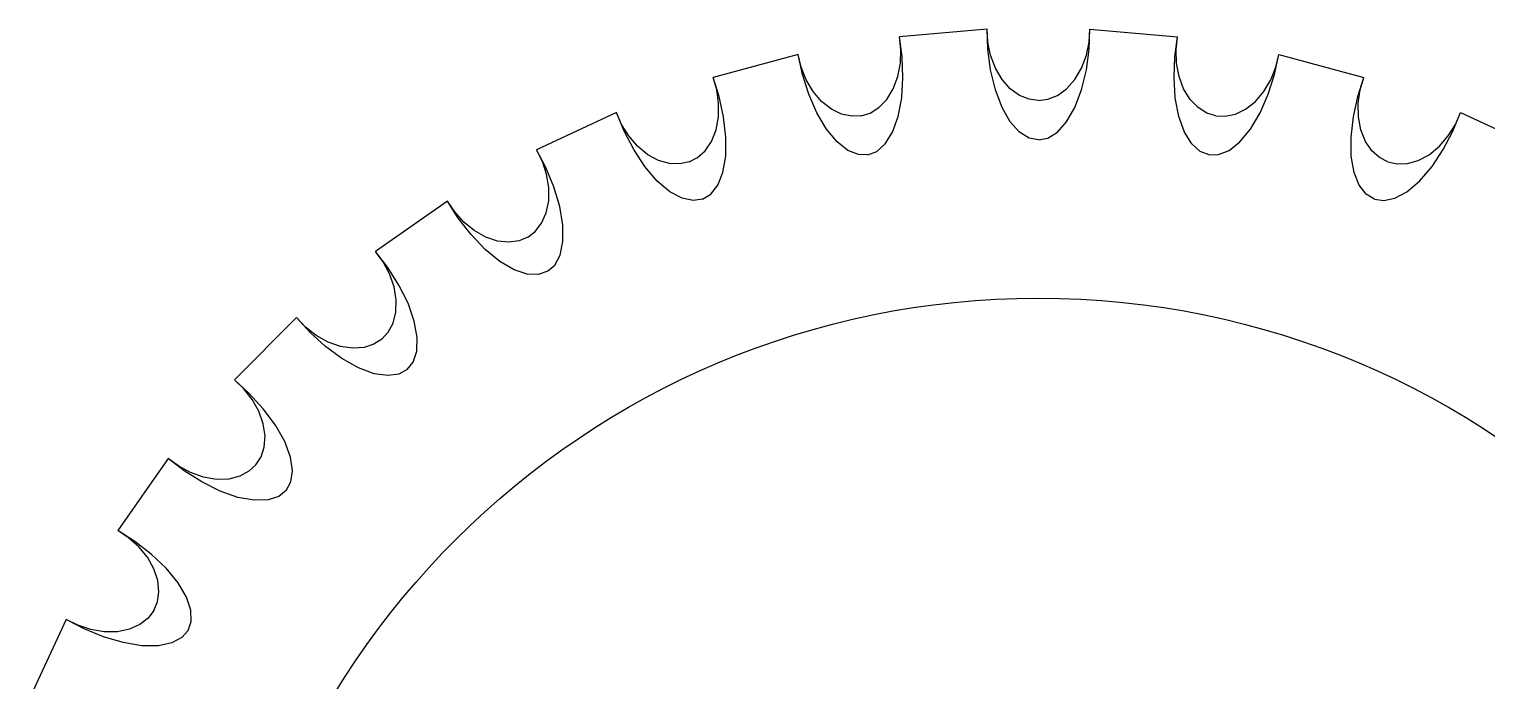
# Model space of a CAD drawing. Extents: x -1423 to 1501, y 0 to 128.
# Drawn here: x 24.28 to 33.48, y 89.78 to 93.9 of the extents above; entities that cross this region are included whole.
import ezdxf

# ---------------------------------------------------------------- set-up
doc = ezdxf.new("R2010")
doc.units = 0
doc.layers.add('LAYER1', color=7, linetype='CONTINUOUS')

msp = doc.modelspace()

# ---------------------------------------------------------------- linework, layer by layer
at = {"layer": 'LAYER1', "color": 18}
for p, q in [((30.325, 93.9), (29.7719, 93.8516)), ((30.325, 93.9), (29.7719, 93.8516)), ((30.325, 93.9), (29.7719, 93.8516)), ((30.325, 93.9), (29.7719, 93.8516)), ((30.975, 93.9), (31.5281, 93.8516)), ((30.975, 93.9), (31.5281, 93.8516)), ((30.975, 93.9), (31.5281, 93.8516)), ((30.975, 93.9), (31.5281, 93.8516)), ((29.1318, 93.7387), (28.5955, 93.595)), ((29.1318, 93.7387), (28.5955, 93.595)), ((29.1318, 93.7387), (28.5955, 93.595)), ((29.1318, 93.7387), (28.5955, 93.595)), ((32.1682, 93.7387), (32.7045, 93.595)), ((32.1682, 93.7387), (32.7045, 93.595)), ((32.1682, 93.7387), (32.7045, 93.595)), ((32.1682, 93.7387), (32.7045, 93.595)), ((27.9847, 93.3727), (27.4815, 93.1381)), ((27.9847, 93.3727), (27.4815, 93.1381)), ((27.9847, 93.3727), (27.4815, 93.1381)), ((27.9847, 93.3727), (27.4815, 93.1381)), ((33.3153, 93.3727), (33.8185, 93.1381)), ((33.3153, 93.3727), (33.8185, 93.1381)), ((33.3153, 93.3727), (33.8185, 93.1381)), ((33.3153, 93.3727), (33.8185, 93.1381)), ((26.9185, 92.8131), (26.4637, 92.4946)), ((26.9185, 92.8131), (26.4637, 92.4946)), ((26.9185, 92.8131), (26.4637, 92.4946)), ((26.9185, 92.8131), (26.4637, 92.4946)), ((25.9658, 92.0768), (25.5732, 91.6842)), ((25.9658, 92.0768), (25.5732, 91.6842)), ((25.9658, 92.0768), (25.5732, 91.6842)), ((25.9658, 92.0768), (25.5732, 91.6842)), ((25.1554, 91.1863), (24.8369, 90.7315)), ((25.1554, 91.1863), (24.8369, 90.7315)), ((25.1554, 91.1863), (24.8369, 90.7315)), ((25.1554, 91.1863), (24.8369, 90.7315)), ((24.5119, 90.1685), (24.2773, 89.6653)), ((24.5119, 90.1685), (24.2773, 89.6653)), ((24.5119, 90.1685), (24.2773, 89.6653)), ((24.5119, 90.1685), (24.2773, 89.6653))]:
    msp.add_line(p, q, dxfattribs=at)
for points in [[(30.65, 93.2, 0), (30.5909, 93.2117, 0), (30.5304, 93.2492, 0), (30.4722, 93.3141, 0), (30.4202, 93.4051, 0), (30.378, 93.5171, 0), (30.3478, 93.6424, 0), (30.3304, 93.7727, 0), (30.325, 93.9, 0)], [(30.65, 93.45, 0), (30.5909, 93.4575, 0), (30.5304, 93.4816, 0), (30.4722, 93.5234, 0), (30.4202, 93.5819, 0), (30.378, 93.6538, 0), (30.3478, 93.7344, 0), (30.3304, 93.8182, 0), (30.325, 93.9, 0)], [(30.65, 93.2, 0), (30.5909, 93.2117, 0), (30.5304, 93.2492, 0), (30.4722, 93.3141, 0), (30.4202, 93.4051, 0), (30.378, 93.5171, 0), (30.3478, 93.6424, 0), (30.3304, 93.7727, 0), (30.325, 93.9, 0)], [(30.65, 93.45, 0), (30.5909, 93.4575, 0), (30.5304, 93.4816, 0), (30.4722, 93.5234, 0), (30.4202, 93.5819, 0), (30.378, 93.6538, 0), (30.3478, 93.7344, 0), (30.3304, 93.8182, 0), (30.325, 93.9, 0)], [(30.65, 93.2, 0), (30.5909, 93.2117, 0), (30.5304, 93.2492, 0), (30.4722, 93.3141, 0), (30.4202, 93.4051, 0), (30.378, 93.5171, 0), (30.3478, 93.6424, 0), (30.3304, 93.7727, 0), (30.325, 93.9, 0)], [(30.65, 93.45, 0), (30.5909, 93.4575, 0), (30.5304, 93.4816, 0), (30.4722, 93.5234, 0), (30.4202, 93.5819, 0), (30.378, 93.6538, 0), (30.3478, 93.7344, 0), (30.3304, 93.8182, 0), (30.325, 93.9, 0)], [(30.65, 93.2, 0), (30.5909, 93.2117, 0), (30.5304, 93.2492, 0), (30.4722, 93.3141, 0), (30.4202, 93.4051, 0), (30.378, 93.5171, 0), (30.3478, 93.6424, 0), (30.3304, 93.7727, 0), (30.325, 93.9, 0)], [(30.65, 93.45, 0), (30.5909, 93.4575, 0), (30.5304, 93.4816, 0), (30.4722, 93.5234, 0), (30.4202, 93.5819, 0), (30.378, 93.6538, 0), (30.3478, 93.7344, 0), (30.3304, 93.8182, 0), (30.325, 93.9, 0)], [(30.65, 93.2, 0), (30.7091, 93.2117, 0), (30.7696, 93.2492, 0), (30.8278, 93.3141, 0), (30.8798, 93.4051, 0), (30.922, 93.5171, 0), (30.9522, 93.6424, 0), (30.9696, 93.7727, 0), (30.975, 93.9, 0)], [(30.65, 93.45, 0), (30.7091, 93.4575, 0), (30.7696, 93.4816, 0), (30.8278, 93.5234, 0), (30.8798, 93.5819, 0), (30.922, 93.6538, 0), (30.9522, 93.7344, 0), (30.9696, 93.8182, 0), (30.975, 93.9, 0)], [(30.65, 93.2, 0), (30.7091, 93.2117, 0), (30.7696, 93.2492, 0), (30.8278, 93.3141, 0), (30.8798, 93.4051, 0), (30.922, 93.5171, 0), (30.9522, 93.6424, 0), (30.9696, 93.7727, 0), (30.975, 93.9, 0)], [(30.65, 93.45, 0), (30.7091, 93.4575, 0), (30.7696, 93.4816, 0), (30.8278, 93.5234, 0), (30.8798, 93.5819, 0), (30.922, 93.6538, 0), (30.9522, 93.7344, 0), (30.9696, 93.8182, 0), (30.975, 93.9, 0)], [(30.65, 93.2, 0), (30.7091, 93.2117, 0), (30.7696, 93.2492, 0), (30.8278, 93.3141, 0), (30.8798, 93.4051, 0), (30.922, 93.5171, 0), (30.9522, 93.6424, 0), (30.9696, 93.7727, 0), (30.975, 93.9, 0)], [(30.65, 93.45, 0), (30.7091, 93.4575, 0), (30.7696, 93.4816, 0), (30.8278, 93.5234, 0), (30.8798, 93.5819, 0), (30.922, 93.6538, 0), (30.9522, 93.7344, 0), (30.9696, 93.8182, 0), (30.975, 93.9, 0)], [(30.65, 93.2, 0), (30.7091, 93.2117, 0), (30.7696, 93.2492, 0), (30.8278, 93.3141, 0), (30.8798, 93.4051, 0), (30.922, 93.5171, 0), (30.9522, 93.6424, 0), (30.9696, 93.7727, 0), (30.975, 93.9, 0)], [(30.65, 93.45, 0), (30.7091, 93.4575, 0), (30.7696, 93.4816, 0), (30.8278, 93.5234, 0), (30.8798, 93.5819, 0), (30.922, 93.6538, 0), (30.9522, 93.7344, 0), (30.9696, 93.8182, 0), (30.975, 93.9, 0)], [(29.53, 93.352, 0), (29.5869, 93.3697, 0), (29.6422, 93.4039, 0), (29.6923, 93.4551, 0), (29.7334, 93.5218, 0), (29.7624, 93.6, 0), (29.7782, 93.6846, 0), (29.7808, 93.7701, 0), (29.7719, 93.8516, 0)], [(29.53, 93.352, 0), (29.5869, 93.3697, 0), (29.6422, 93.4039, 0), (29.6923, 93.4551, 0), (29.7334, 93.5218, 0), (29.7624, 93.6, 0), (29.7782, 93.6846, 0), (29.7808, 93.7701, 0), (29.7719, 93.8516, 0)], [(29.53, 93.352, 0), (29.5869, 93.3697, 0), (29.6422, 93.4039, 0), (29.6923, 93.4551, 0), (29.7334, 93.5218, 0), (29.7624, 93.6, 0), (29.7782, 93.6846, 0), (29.7808, 93.7701, 0), (29.7719, 93.8516, 0)], [(29.53, 93.352, 0), (29.5869, 93.3697, 0), (29.6422, 93.4039, 0), (29.6923, 93.4551, 0), (29.7334, 93.5218, 0), (29.7624, 93.6, 0), (29.7782, 93.6846, 0), (29.7808, 93.7701, 0), (29.7719, 93.8516, 0)], [(29.5734, 93.1058, 0), (29.6296, 93.1276, 0), (29.6826, 93.175, 0), (29.7287, 93.2491, 0), (29.7641, 93.3477, 0), (29.7862, 93.4653, 0), (29.7941, 93.594, 0), (29.7886, 93.7253, 0), (29.7719, 93.8516, 0)], [(29.5734, 93.1058, 0), (29.6296, 93.1276, 0), (29.6826, 93.175, 0), (29.7287, 93.2491, 0), (29.7641, 93.3477, 0), (29.7862, 93.4653, 0), (29.7941, 93.594, 0), (29.7886, 93.7253, 0), (29.7719, 93.8516, 0)], [(29.5734, 93.1058, 0), (29.6296, 93.1276, 0), (29.6826, 93.175, 0), (29.7287, 93.2491, 0), (29.7641, 93.3477, 0), (29.7862, 93.4653, 0), (29.7941, 93.594, 0), (29.7886, 93.7253, 0), (29.7719, 93.8516, 0)], [(29.5734, 93.1058, 0), (29.6296, 93.1276, 0), (29.6826, 93.175, 0), (29.7287, 93.2491, 0), (29.7641, 93.3477, 0), (29.7862, 93.4653, 0), (29.7941, 93.594, 0), (29.7886, 93.7253, 0), (29.7719, 93.8516, 0)], [(31.7266, 93.1058, 0), (31.6704, 93.1276, 0), (31.6174, 93.175, 0), (31.5713, 93.2491, 0), (31.5359, 93.3477, 0), (31.5138, 93.4653, 0), (31.5059, 93.594, 0), (31.5114, 93.7253, 0), (31.5281, 93.8516, 0)], [(31.7266, 93.1058, 0), (31.6704, 93.1276, 0), (31.6174, 93.175, 0), (31.5713, 93.2491, 0), (31.5359, 93.3477, 0), (31.5138, 93.4653, 0), (31.5059, 93.594, 0), (31.5114, 93.7253, 0), (31.5281, 93.8516, 0)], [(31.7266, 93.1058, 0), (31.6704, 93.1276, 0), (31.6174, 93.175, 0), (31.5713, 93.2491, 0), (31.5359, 93.3477, 0), (31.5138, 93.4653, 0), (31.5059, 93.594, 0), (31.5114, 93.7253, 0), (31.5281, 93.8516, 0)], [(31.7266, 93.1058, 0), (31.6704, 93.1276, 0), (31.6174, 93.175, 0), (31.5713, 93.2491, 0), (31.5359, 93.3477, 0), (31.5138, 93.4653, 0), (31.5059, 93.594, 0), (31.5114, 93.7253, 0), (31.5281, 93.8516, 0)], [(31.77, 93.352, 0), (31.7131, 93.3697, 0), (31.6578, 93.4039, 0), (31.6077, 93.4551, 0), (31.5666, 93.5218, 0), (31.5376, 93.6, 0), (31.5218, 93.6846, 0), (31.5192, 93.7701, 0), (31.5281, 93.8516, 0)], [(31.77, 93.352, 0), (31.7131, 93.3697, 0), (31.6578, 93.4039, 0), (31.6077, 93.4551, 0), (31.5666, 93.5218, 0), (31.5376, 93.6, 0), (31.5218, 93.6846, 0), (31.5192, 93.7701, 0), (31.5281, 93.8516, 0)], [(31.77, 93.352, 0), (31.7131, 93.3697, 0), (31.6578, 93.4039, 0), (31.6077, 93.4551, 0), (31.5666, 93.5218, 0), (31.5376, 93.6, 0), (31.5218, 93.6846, 0), (31.5192, 93.7701, 0), (31.5281, 93.8516, 0)], [(31.77, 93.352, 0), (31.7131, 93.3697, 0), (31.6578, 93.4039, 0), (31.6077, 93.4551, 0), (31.5666, 93.5218, 0), (31.5376, 93.6, 0), (31.5218, 93.6846, 0), (31.5192, 93.7701, 0), (31.5281, 93.8516, 0)], [(29.5734, 93.1058, 0), (29.5132, 93.1071, 0), (29.4471, 93.1335, 0), (29.3785, 93.1873, 0), (29.3115, 93.2679, 0), (29.2505, 93.3708, 0), (29.199, 93.4891, 0), (29.1592, 93.6143, 0), (29.1318, 93.7387, 0)], [(29.53, 93.352, 0), (29.4705, 93.3491, 0), (29.4067, 93.3624, 0), (29.3421, 93.3934, 0), (29.2808, 93.442, 0), (29.2267, 93.5055, 0), (29.183, 93.5796, 0), (29.1513, 93.6591, 0), (29.1318, 93.7387, 0)], [(29.5734, 93.1058, 0), (29.5132, 93.1071, 0), (29.4471, 93.1335, 0), (29.3785, 93.1873, 0), (29.3115, 93.2679, 0), (29.2505, 93.3708, 0), (29.199, 93.4891, 0), (29.1592, 93.6143, 0), (29.1318, 93.7387, 0)], [(29.53, 93.352, 0), (29.4705, 93.3491, 0), (29.4067, 93.3624, 0), (29.3421, 93.3934, 0), (29.2808, 93.442, 0), (29.2267, 93.5055, 0), (29.183, 93.5796, 0), (29.1513, 93.6591, 0), (29.1318, 93.7387, 0)], [(29.5734, 93.1058, 0), (29.5132, 93.1071, 0), (29.4471, 93.1335, 0), (29.3785, 93.1873, 0), (29.3115, 93.2679, 0), (29.2505, 93.3708, 0), (29.199, 93.4891, 0), (29.1592, 93.6143, 0), (29.1318, 93.7387, 0)], [(29.53, 93.352, 0), (29.4705, 93.3491, 0), (29.4067, 93.3624, 0), (29.3421, 93.3934, 0), (29.2808, 93.442, 0), (29.2267, 93.5055, 0), (29.183, 93.5796, 0), (29.1513, 93.6591, 0), (29.1318, 93.7387, 0)], [(29.5734, 93.1058, 0), (29.5132, 93.1071, 0), (29.4471, 93.1335, 0), (29.3785, 93.1873, 0), (29.3115, 93.2679, 0), (29.2505, 93.3708, 0), (29.199, 93.4891, 0), (29.1592, 93.6143, 0), (29.1318, 93.7387, 0)], [(29.53, 93.352, 0), (29.4705, 93.3491, 0), (29.4067, 93.3624, 0), (29.3421, 93.3934, 0), (29.2808, 93.442, 0), (29.2267, 93.5055, 0), (29.183, 93.5796, 0), (29.1513, 93.6591, 0), (29.1318, 93.7387, 0)], [(31.7266, 93.1058, 0), (31.7868, 93.1071, 0), (31.8529, 93.1335, 0), (31.9215, 93.1873, 0), (31.9885, 93.2679, 0), (32.0495, 93.3708, 0), (32.101, 93.4891, 0), (32.1408, 93.6143, 0), (32.1682, 93.7387, 0)], [(31.7266, 93.1058, 0), (31.7868, 93.1071, 0), (31.8529, 93.1335, 0), (31.9215, 93.1873, 0), (31.9885, 93.2679, 0), (32.0495, 93.3708, 0), (32.101, 93.4891, 0), (32.1408, 93.6143, 0), (32.1682, 93.7387, 0)], [(31.7266, 93.1058, 0), (31.7868, 93.1071, 0), (31.8529, 93.1335, 0), (31.9215, 93.1873, 0), (31.9885, 93.2679, 0), (32.0495, 93.3708, 0), (32.101, 93.4891, 0), (32.1408, 93.6143, 0), (32.1682, 93.7387, 0)], [(31.7266, 93.1058, 0), (31.7868, 93.1071, 0), (31.8529, 93.1335, 0), (31.9215, 93.1873, 0), (31.9885, 93.2679, 0), (32.0495, 93.3708, 0), (32.101, 93.4891, 0), (32.1408, 93.6143, 0), (32.1682, 93.7387, 0)], [(31.77, 93.352, 0), (31.8295, 93.3491, 0), (31.8933, 93.3624, 0), (31.9579, 93.3934, 0), (32.0192, 93.442, 0), (32.0733, 93.5055, 0), (32.117, 93.5796, 0), (32.1487, 93.6591, 0), (32.1682, 93.7387, 0)], [(31.77, 93.352, 0), (31.8295, 93.3491, 0), (31.8933, 93.3624, 0), (31.9579, 93.3934, 0), (32.0192, 93.442, 0), (32.0733, 93.5055, 0), (32.117, 93.5796, 0), (32.1487, 93.6591, 0), (32.1682, 93.7387, 0)], [(31.77, 93.352, 0), (31.8295, 93.3491, 0), (31.8933, 93.3624, 0), (31.9579, 93.3934, 0), (32.0192, 93.442, 0), (32.0733, 93.5055, 0), (32.117, 93.5796, 0), (32.1487, 93.6591, 0), (32.1682, 93.7387, 0)], [(31.77, 93.352, 0), (31.8295, 93.3491, 0), (31.8933, 93.3624, 0), (31.9579, 93.3934, 0), (32.0192, 93.442, 0), (32.0733, 93.5055, 0), (32.117, 93.5796, 0), (32.1487, 93.6591, 0), (32.1682, 93.7387, 0)], [(28.444, 93.061, 0), (28.4969, 93.0883, 0), (28.5455, 93.1316, 0), (28.5859, 93.1908, 0), (28.6148, 93.2635, 0), (28.6299, 93.3456, 0), (28.6306, 93.4316, 0), (28.6183, 93.5163, 0), (28.5955, 93.595, 0)], [(28.444, 93.061, 0), (28.4969, 93.0883, 0), (28.5455, 93.1316, 0), (28.5859, 93.1908, 0), (28.6148, 93.2635, 0), (28.6299, 93.3456, 0), (28.6306, 93.4316, 0), (28.6183, 93.5163, 0), (28.5955, 93.595, 0)], [(28.444, 93.061, 0), (28.4969, 93.0883, 0), (28.5455, 93.1316, 0), (28.5859, 93.1908, 0), (28.6148, 93.2635, 0), (28.6299, 93.3456, 0), (28.6306, 93.4316, 0), (28.6183, 93.5163, 0), (28.5955, 93.595, 0)], [(28.444, 93.061, 0), (28.4969, 93.0883, 0), (28.5455, 93.1316, 0), (28.5859, 93.1908, 0), (28.6148, 93.2635, 0), (28.6299, 93.3456, 0), (28.6306, 93.4316, 0), (28.6183, 93.5163, 0), (28.5955, 93.595, 0)], [(28.5295, 92.8261, 0), (28.581, 92.8573, 0), (28.625, 92.9132, 0), (28.6575, 92.9942, 0), (28.6752, 93.0974, 0), (28.6766, 93.2171, 0), (28.6621, 93.3452, 0), (28.6339, 93.4736, 0), (28.5955, 93.595, 0)], [(28.5295, 92.8261, 0), (28.581, 92.8573, 0), (28.625, 92.9132, 0), (28.6575, 92.9942, 0), (28.6752, 93.0974, 0), (28.6766, 93.2171, 0), (28.6621, 93.3452, 0), (28.6339, 93.4736, 0), (28.5955, 93.595, 0)], [(28.5295, 92.8261, 0), (28.581, 92.8573, 0), (28.625, 92.9132, 0), (28.6575, 92.9942, 0), (28.6752, 93.0974, 0), (28.6766, 93.2171, 0), (28.6621, 93.3452, 0), (28.6339, 93.4736, 0), (28.5955, 93.595, 0)], [(28.5295, 92.8261, 0), (28.581, 92.8573, 0), (28.625, 92.9132, 0), (28.6575, 92.9942, 0), (28.6752, 93.0974, 0), (28.6766, 93.2171, 0), (28.6621, 93.3452, 0), (28.6339, 93.4736, 0), (28.5955, 93.595, 0)], [(32.7705, 92.8261, 0), (32.719, 92.8573, 0), (32.675, 92.9132, 0), (32.6425, 92.9942, 0), (32.6248, 93.0974, 0), (32.6234, 93.2171, 0), (32.6379, 93.3452, 0), (32.6661, 93.4736, 0), (32.7045, 93.595, 0)], [(32.7705, 92.8261, 0), (32.719, 92.8573, 0), (32.675, 92.9132, 0), (32.6425, 92.9942, 0), (32.6248, 93.0974, 0), (32.6234, 93.2171, 0), (32.6379, 93.3452, 0), (32.6661, 93.4736, 0), (32.7045, 93.595, 0)], [(32.7705, 92.8261, 0), (32.719, 92.8573, 0), (32.675, 92.9132, 0), (32.6425, 92.9942, 0), (32.6248, 93.0974, 0), (32.6234, 93.2171, 0), (32.6379, 93.3452, 0), (32.6661, 93.4736, 0), (32.7045, 93.595, 0)], [(32.7705, 92.8261, 0), (32.719, 92.8573, 0), (32.675, 92.9132, 0), (32.6425, 92.9942, 0), (32.6248, 93.0974, 0), (32.6234, 93.2171, 0), (32.6379, 93.3452, 0), (32.6661, 93.4736, 0), (32.7045, 93.595, 0)], [(32.856, 93.061, 0), (32.8031, 93.0883, 0), (32.7545, 93.1316, 0), (32.7141, 93.1908, 0), (32.6852, 93.2635, 0), (32.6701, 93.3456, 0), (32.6694, 93.4316, 0), (32.6817, 93.5163, 0), (32.7045, 93.595, 0)], [(32.856, 93.061, 0), (32.8031, 93.0883, 0), (32.7545, 93.1316, 0), (32.7141, 93.1908, 0), (32.6852, 93.2635, 0), (32.6701, 93.3456, 0), (32.6694, 93.4316, 0), (32.6817, 93.5163, 0), (32.7045, 93.595, 0)], [(32.856, 93.061, 0), (32.8031, 93.0883, 0), (32.7545, 93.1316, 0), (32.7141, 93.1908, 0), (32.6852, 93.2635, 0), (32.6701, 93.3456, 0), (32.6694, 93.4316, 0), (32.6817, 93.5163, 0), (32.7045, 93.595, 0)], [(32.856, 93.061, 0), (32.8031, 93.0883, 0), (32.7545, 93.1316, 0), (32.7141, 93.1908, 0), (32.6852, 93.2635, 0), (32.6701, 93.3456, 0), (32.6694, 93.4316, 0), (32.6817, 93.5163, 0), (32.7045, 93.595, 0)], [(28.5295, 92.8261, 0), (28.4699, 92.8169, 0), (28.4003, 92.8314, 0), (28.3234, 92.8725, 0), (28.2434, 92.9402, 0), (28.1654, 93.031, 0), (28.0942, 93.1385, 0), (28.0333, 93.255, 0), (27.9847, 93.3727, 0)], [(28.444, 93.061, 0), (28.3859, 93.0479, 0), (28.3208, 93.0498, 0), (28.2518, 93.0692, 0), (28.183, 93.1063, 0), (28.1187, 93.1595, 0), (28.0627, 93.2249, 0), (28.0177, 93.2977, 0), (27.9847, 93.3727, 0)], [(28.5295, 92.8261, 0), (28.4699, 92.8169, 0), (28.4003, 92.8314, 0), (28.3234, 92.8725, 0), (28.2434, 92.9402, 0), (28.1654, 93.031, 0), (28.0942, 93.1385, 0), (28.0333, 93.255, 0), (27.9847, 93.3727, 0)], [(28.444, 93.061, 0), (28.3859, 93.0479, 0), (28.3208, 93.0498, 0), (28.2518, 93.0692, 0), (28.183, 93.1063, 0), (28.1187, 93.1595, 0), (28.0627, 93.2249, 0), (28.0177, 93.2977, 0), (27.9847, 93.3727, 0)], [(28.5295, 92.8261, 0), (28.4699, 92.8169, 0), (28.4003, 92.8314, 0), (28.3234, 92.8725, 0), (28.2434, 92.9402, 0), (28.1654, 93.031, 0), (28.0942, 93.1385, 0), (28.0333, 93.255, 0), (27.9847, 93.3727, 0)], [(28.444, 93.061, 0), (28.3859, 93.0479, 0), (28.3208, 93.0498, 0), (28.2518, 93.0692, 0), (28.183, 93.1063, 0), (28.1187, 93.1595, 0), (28.0627, 93.2249, 0), (28.0177, 93.2977, 0), (27.9847, 93.3727, 0)], [(28.5295, 92.8261, 0), (28.4699, 92.8169, 0), (28.4003, 92.8314, 0), (28.3234, 92.8725, 0), (28.2434, 92.9402, 0), (28.1654, 93.031, 0), (28.0942, 93.1385, 0), (28.0333, 93.255, 0), (27.9847, 93.3727, 0)], [(28.444, 93.061, 0), (28.3859, 93.0479, 0), (28.3208, 93.0498, 0), (28.2518, 93.0692, 0), (28.183, 93.1063, 0), (28.1187, 93.1595, 0), (28.0627, 93.2249, 0), (28.0177, 93.2977, 0), (27.9847, 93.3727, 0)], [(32.7705, 92.8261, 0), (32.8301, 92.8169, 0), (32.8997, 92.8314, 0), (32.9766, 92.8725, 0), (33.0566, 92.9402, 0), (33.1346, 93.031, 0), (33.2058, 93.1385, 0), (33.2667, 93.255, 0), (33.3153, 93.3727, 0)], [(32.7705, 92.8261, 0), (32.8301, 92.8169, 0), (32.8997, 92.8314, 0), (32.9766, 92.8725, 0), (33.0566, 92.9402, 0), (33.1346, 93.031, 0), (33.2058, 93.1385, 0), (33.2667, 93.255, 0), (33.3153, 93.3727, 0)], [(32.7705, 92.8261, 0), (32.8301, 92.8169, 0), (32.8997, 92.8314, 0), (32.9766, 92.8725, 0), (33.0566, 92.9402, 0), (33.1346, 93.031, 0), (33.2058, 93.1385, 0), (33.2667, 93.255, 0), (33.3153, 93.3727, 0)], [(32.7705, 92.8261, 0), (32.8301, 92.8169, 0), (32.8997, 92.8314, 0), (32.9766, 92.8725, 0), (33.0566, 92.9402, 0), (33.1346, 93.031, 0), (33.2058, 93.1385, 0), (33.2667, 93.255, 0), (33.3153, 93.3727, 0)], [(32.856, 93.061, 0), (32.9141, 93.0479, 0), (32.9792, 93.0498, 0), (33.0482, 93.0692, 0), (33.117, 93.1063, 0), (33.1813, 93.1595, 0), (33.2373, 93.2249, 0), (33.2823, 93.2977, 0), (33.3153, 93.3727, 0)], [(32.856, 93.061, 0), (32.9141, 93.0479, 0), (32.9792, 93.0498, 0), (33.0482, 93.0692, 0), (33.117, 93.1063, 0), (33.1813, 93.1595, 0), (33.2373, 93.2249, 0), (33.2823, 93.2977, 0), (33.3153, 93.3727, 0)], [(32.856, 93.061, 0), (32.9141, 93.0479, 0), (32.9792, 93.0498, 0), (33.0482, 93.0692, 0), (33.117, 93.1063, 0), (33.1813, 93.1595, 0), (33.2373, 93.2249, 0), (33.2823, 93.2977, 0), (33.3153, 93.3727, 0)], [(32.856, 93.061, 0), (32.9141, 93.0479, 0), (32.9792, 93.0498, 0), (33.0482, 93.0692, 0), (33.117, 93.1063, 0), (33.1813, 93.1595, 0), (33.2373, 93.2249, 0), (33.2823, 93.2977, 0), (33.3153, 93.3727, 0)], [(27.425, 92.5859, 0), (27.4724, 92.6219, 0), (27.5128, 92.673, 0), (27.5423, 92.7383, 0), (27.5581, 92.8149, 0), (27.5587, 92.8984, 0), (27.5445, 92.9833, 0), (27.5177, 93.0645, 0), (27.4815, 93.1381, 0)], [(27.425, 92.5859, 0), (27.4724, 92.6219, 0), (27.5128, 92.673, 0), (27.5423, 92.7383, 0), (27.5581, 92.8149, 0), (27.5587, 92.8984, 0), (27.5445, 92.9833, 0), (27.5177, 93.0645, 0), (27.4815, 93.1381, 0)], [(27.425, 92.5859, 0), (27.4724, 92.6219, 0), (27.5128, 92.673, 0), (27.5423, 92.7383, 0), (27.5581, 92.8149, 0), (27.5587, 92.8984, 0), (27.5445, 92.9833, 0), (27.5177, 93.0645, 0), (27.4815, 93.1381, 0)], [(27.425, 92.5859, 0), (27.4724, 92.6219, 0), (27.5128, 92.673, 0), (27.5423, 92.7383, 0), (27.5581, 92.8149, 0), (27.5587, 92.8984, 0), (27.5445, 92.9833, 0), (27.5177, 93.0645, 0), (27.4815, 93.1381, 0)], [(27.55, 92.3694, 0), (27.5953, 92.409, 0), (27.629, 92.4717, 0), (27.6469, 92.5571, 0), (27.6464, 92.6619, 0), (27.627, 92.7799, 0), (27.5905, 92.9036, 0), (27.5404, 93.0251, 0), (27.4815, 93.1381, 0)], [(27.55, 92.3694, 0), (27.5953, 92.409, 0), (27.629, 92.4717, 0), (27.6469, 92.5571, 0), (27.6464, 92.6619, 0), (27.627, 92.7799, 0), (27.5905, 92.9036, 0), (27.5404, 93.0251, 0), (27.4815, 93.1381, 0)], [(27.55, 92.3694, 0), (27.5953, 92.409, 0), (27.629, 92.4717, 0), (27.6469, 92.5571, 0), (27.6464, 92.6619, 0), (27.627, 92.7799, 0), (27.5905, 92.9036, 0), (27.5404, 93.0251, 0), (27.4815, 93.1381, 0)], [(27.55, 92.3694, 0), (27.5953, 92.409, 0), (27.629, 92.4717, 0), (27.6469, 92.5571, 0), (27.6464, 92.6619, 0), (27.627, 92.7799, 0), (27.5905, 92.9036, 0), (27.5404, 93.0251, 0), (27.4815, 93.1381, 0)], [(27.55, 92.3694, 0), (27.493, 92.3499, 0), (27.4219, 92.3521, 0), (27.339, 92.3793, 0), (27.2485, 92.4321, 0), (27.1559, 92.5079, 0), (27.0671, 92.6014, 0), (26.9869, 92.7056, 0), (26.9185, 92.8131, 0)], [(27.425, 92.5859, 0), (27.3701, 92.5628, 0), (27.3056, 92.5534, 0), (27.2343, 92.5605, 0), (27.1601, 92.5852, 0), (27.0875, 92.6264, 0), (27.0211, 92.6811, 0), (26.9642, 92.7449, 0), (26.9185, 92.8131, 0)], [(27.55, 92.3694, 0), (27.493, 92.3499, 0), (27.4219, 92.3521, 0), (27.339, 92.3793, 0), (27.2485, 92.4321, 0), (27.1559, 92.5079, 0), (27.0671, 92.6014, 0), (26.9869, 92.7056, 0), (26.9185, 92.8131, 0)], [(27.425, 92.5859, 0), (27.3701, 92.5628, 0), (27.3056, 92.5534, 0), (27.2343, 92.5605, 0), (27.1601, 92.5852, 0), (27.0875, 92.6264, 0), (27.0211, 92.6811, 0), (26.9642, 92.7449, 0), (26.9185, 92.8131, 0)], [(27.55, 92.3694, 0), (27.493, 92.3499, 0), (27.4219, 92.3521, 0), (27.339, 92.3793, 0), (27.2485, 92.4321, 0), (27.1559, 92.5079, 0), (27.0671, 92.6014, 0), (26.9869, 92.7056, 0), (26.9185, 92.8131, 0)], [(27.425, 92.5859, 0), (27.3701, 92.5628, 0), (27.3056, 92.5534, 0), (27.2343, 92.5605, 0), (27.1601, 92.5852, 0), (27.0875, 92.6264, 0), (27.0211, 92.6811, 0), (26.9642, 92.7449, 0), (26.9185, 92.8131, 0)], [(27.55, 92.3694, 0), (27.493, 92.3499, 0), (27.4219, 92.3521, 0), (27.339, 92.3793, 0), (27.2485, 92.4321, 0), (27.1559, 92.5079, 0), (27.0671, 92.6014, 0), (26.9869, 92.7056, 0), (26.9185, 92.8131, 0)], [(27.425, 92.5859, 0), (27.3701, 92.5628, 0), (27.3056, 92.5534, 0), (27.2343, 92.5605, 0), (27.1601, 92.5852, 0), (27.0875, 92.6264, 0), (27.0211, 92.6811, 0), (26.9642, 92.7449, 0), (26.9185, 92.8131, 0)], [(26.6647, 91.7495, 0), (26.7025, 91.7964, 0), (26.7247, 91.864, 0), (26.7275, 91.9512, 0), (26.7089, 92.0543, 0), (26.6693, 92.1672, 0), (26.6118, 92.2826, 0), (26.5414, 92.3936, 0), (26.4637, 92.4946, 0)], [(26.504, 91.941, 0), (26.5445, 91.9847, 0), (26.5753, 92.0421, 0), (26.5931, 92.1115, 0), (26.5953, 92.1897, 0), (26.5814, 92.272, 0), (26.5527, 92.3531, 0), (26.5122, 92.4284, 0), (26.4637, 92.4946, 0)], [(26.6647, 91.7495, 0), (26.7025, 91.7964, 0), (26.7247, 91.864, 0), (26.7275, 91.9512, 0), (26.7089, 92.0543, 0), (26.6693, 92.1672, 0), (26.6118, 92.2826, 0), (26.5414, 92.3936, 0), (26.4637, 92.4946, 0)], [(26.504, 91.941, 0), (26.5445, 91.9847, 0), (26.5753, 92.0421, 0), (26.5931, 92.1115, 0), (26.5953, 92.1897, 0), (26.5814, 92.272, 0), (26.5527, 92.3531, 0), (26.5122, 92.4284, 0), (26.4637, 92.4946, 0)], [(26.6647, 91.7495, 0), (26.7025, 91.7964, 0), (26.7247, 91.864, 0), (26.7275, 91.9512, 0), (26.7089, 92.0543, 0), (26.6693, 92.1672, 0), (26.6118, 92.2826, 0), (26.5414, 92.3936, 0), (26.4637, 92.4946, 0)], [(26.504, 91.941, 0), (26.5445, 91.9847, 0), (26.5753, 92.0421, 0), (26.5931, 92.1115, 0), (26.5953, 92.1897, 0), (26.5814, 92.272, 0), (26.5527, 92.3531, 0), (26.5122, 92.4284, 0), (26.4637, 92.4946, 0)], [(26.6647, 91.7495, 0), (26.7025, 91.7964, 0), (26.7247, 91.864, 0), (26.7275, 91.9512, 0), (26.7089, 92.0543, 0), (26.6693, 92.1672, 0), (26.6118, 92.2826, 0), (26.5414, 92.3936, 0), (26.4637, 92.4946, 0)], [(26.504, 91.941, 0), (26.5445, 91.9847, 0), (26.5753, 92.0421, 0), (26.5931, 92.1115, 0), (26.5953, 92.1897, 0), (26.5814, 92.272, 0), (26.5527, 92.3531, 0), (26.5122, 92.4284, 0), (26.4637, 92.4946, 0)], [(26.6647, 91.7495, 0), (26.6119, 91.7204, 0), (26.5415, 91.7103, 0), (26.4552, 91.7226, 0), (26.3569, 91.7589, 0), (26.2525, 91.8175, 0), (26.1488, 91.8942, 0), (26.0518, 91.9828, 0), (25.9658, 92.0768, 0)], [(26.504, 91.941, 0), (26.4539, 91.9088, 0), (26.3921, 91.8883, 0), (26.3207, 91.8829, 0), (26.2433, 91.8943, 0), (26.1646, 91.9223, 0), (26.0897, 91.9646, 0), (26.0226, 92.0176, 0), (25.9658, 92.0768, 0)], [(26.6647, 91.7495, 0), (26.6119, 91.7204, 0), (26.5415, 91.7103, 0), (26.4552, 91.7226, 0), (26.3569, 91.7589, 0), (26.2525, 91.8175, 0), (26.1488, 91.8942, 0), (26.0518, 91.9828, 0), (25.9658, 92.0768, 0)], [(26.504, 91.941, 0), (26.4539, 91.9088, 0), (26.3921, 91.8883, 0), (26.3207, 91.8829, 0), (26.2433, 91.8943, 0), (26.1646, 91.9223, 0), (26.0897, 91.9646, 0), (26.0226, 92.0176, 0), (25.9658, 92.0768, 0)], [(26.6647, 91.7495, 0), (26.6119, 91.7204, 0), (26.5415, 91.7103, 0), (26.4552, 91.7226, 0), (26.3569, 91.7589, 0), (26.2525, 91.8175, 0), (26.1488, 91.8942, 0), (26.0518, 91.9828, 0), (25.9658, 92.0768, 0)], [(26.504, 91.941, 0), (26.4539, 91.9088, 0), (26.3921, 91.8883, 0), (26.3207, 91.8829, 0), (26.2433, 91.8943, 0), (26.1646, 91.9223, 0), (26.0897, 91.9646, 0), (26.0226, 92.0176, 0), (25.9658, 92.0768, 0)], [(26.6647, 91.7495, 0), (26.6119, 91.7204, 0), (26.5415, 91.7103, 0), (26.4552, 91.7226, 0), (26.3569, 91.7589, 0), (26.2525, 91.8175, 0), (26.1488, 91.8942, 0), (26.0518, 91.9828, 0), (25.9658, 92.0768, 0)], [(26.504, 91.941, 0), (26.4539, 91.9088, 0), (26.3921, 91.8883, 0), (26.3207, 91.8829, 0), (26.2433, 91.8943, 0), (26.1646, 91.9223, 0), (26.0897, 91.9646, 0), (26.0226, 92.0176, 0), (25.9658, 92.0768, 0)], [(25.9005, 90.9853, 0), (25.9296, 91.0381, 0), (25.9397, 91.1085, 0), (25.9274, 91.1948, 0), (25.8911, 91.2931, 0), (25.8325, 91.3975, 0), (25.7558, 91.5012, 0), (25.6672, 91.5982, 0), (25.5732, 91.6842, 0)], [(25.709, 91.146, 0), (25.7412, 91.1961, 0), (25.7617, 91.2579, 0), (25.7671, 91.3293, 0), (25.7557, 91.4067, 0), (25.7277, 91.4854, 0), (25.6854, 91.5603, 0), (25.6324, 91.6274, 0), (25.5732, 91.6842, 0)], [(25.9005, 90.9853, 0), (25.9296, 91.0381, 0), (25.9397, 91.1085, 0), (25.9274, 91.1948, 0), (25.8911, 91.2931, 0), (25.8325, 91.3975, 0), (25.7558, 91.5012, 0), (25.6672, 91.5982, 0), (25.5732, 91.6842, 0)], [(25.709, 91.146, 0), (25.7412, 91.1961, 0), (25.7617, 91.2579, 0), (25.7671, 91.3293, 0), (25.7557, 91.4067, 0), (25.7277, 91.4854, 0), (25.6854, 91.5603, 0), (25.6324, 91.6274, 0), (25.5732, 91.6842, 0)], [(25.9005, 90.9853, 0), (25.9296, 91.0381, 0), (25.9397, 91.1085, 0), (25.9274, 91.1948, 0), (25.8911, 91.2931, 0), (25.8325, 91.3975, 0), (25.7558, 91.5012, 0), (25.6672, 91.5982, 0), (25.5732, 91.6842, 0)], [(25.709, 91.146, 0), (25.7412, 91.1961, 0), (25.7617, 91.2579, 0), (25.7671, 91.3293, 0), (25.7557, 91.4067, 0), (25.7277, 91.4854, 0), (25.6854, 91.5603, 0), (25.6324, 91.6274, 0), (25.5732, 91.6842, 0)], [(25.9005, 90.9853, 0), (25.9296, 91.0381, 0), (25.9397, 91.1085, 0), (25.9274, 91.1948, 0), (25.8911, 91.2931, 0), (25.8325, 91.3975, 0), (25.7558, 91.5012, 0), (25.6672, 91.5982, 0), (25.5732, 91.6842, 0)], [(25.709, 91.146, 0), (25.7412, 91.1961, 0), (25.7617, 91.2579, 0), (25.7671, 91.3293, 0), (25.7557, 91.4067, 0), (25.7277, 91.4854, 0), (25.6854, 91.5603, 0), (25.6324, 91.6274, 0), (25.5732, 91.6842, 0)], [(25.9005, 90.9853, 0), (25.8536, 90.9475, 0), (25.786, 90.9253, 0), (25.6988, 90.9225, 0), (25.5957, 90.9411, 0), (25.4828, 90.9807, 0), (25.3674, 91.0382, 0), (25.2564, 91.1086, 0), (25.1554, 91.1863, 0)], [(25.709, 91.146, 0), (25.6653, 91.1055, 0), (25.6079, 91.0747, 0), (25.5385, 91.0569, 0), (25.4603, 91.0547, 0), (25.378, 91.0686, 0), (25.2969, 91.0973, 0), (25.2216, 91.1378, 0), (25.1554, 91.1863, 0)], [(25.9005, 90.9853, 0), (25.8536, 90.9475, 0), (25.786, 90.9253, 0), (25.6988, 90.9225, 0), (25.5957, 90.9411, 0), (25.4828, 90.9807, 0), (25.3674, 91.0382, 0), (25.2564, 91.1086, 0), (25.1554, 91.1863, 0)], [(25.709, 91.146, 0), (25.6653, 91.1055, 0), (25.6079, 91.0747, 0), (25.5385, 91.0569, 0), (25.4603, 91.0547, 0), (25.378, 91.0686, 0), (25.2969, 91.0973, 0), (25.2216, 91.1378, 0), (25.1554, 91.1863, 0)], [(25.9005, 90.9853, 0), (25.8536, 90.9475, 0), (25.786, 90.9253, 0), (25.6988, 90.9225, 0), (25.5957, 90.9411, 0), (25.4828, 90.9807, 0), (25.3674, 91.0382, 0), (25.2564, 91.1086, 0), (25.1554, 91.1863, 0)], [(25.709, 91.146, 0), (25.6653, 91.1055, 0), (25.6079, 91.0747, 0), (25.5385, 91.0569, 0), (25.4603, 91.0547, 0), (25.378, 91.0686, 0), (25.2969, 91.0973, 0), (25.2216, 91.1378, 0), (25.1554, 91.1863, 0)], [(25.9005, 90.9853, 0), (25.8536, 90.9475, 0), (25.786, 90.9253, 0), (25.6988, 90.9225, 0), (25.5957, 90.9411, 0), (25.4828, 90.9807, 0), (25.3674, 91.0382, 0), (25.2564, 91.1086, 0), (25.1554, 91.1863, 0)], [(25.709, 91.146, 0), (25.6653, 91.1055, 0), (25.6079, 91.0747, 0), (25.5385, 91.0569, 0), (25.4603, 91.0547, 0), (25.378, 91.0686, 0), (25.2969, 91.0973, 0), (25.2216, 91.1378, 0), (25.1554, 91.1863, 0)], [(25.2806, 90.1, 0), (25.3001, 90.157, 0), (25.2979, 90.2281, 0), (25.2707, 90.311, 0), (25.2179, 90.4015, 0), (25.1421, 90.4941, 0), (25.0486, 90.5829, 0), (24.9444, 90.6631, 0), (24.8369, 90.7315, 0)], [(25.0641, 90.225, 0), (25.0872, 90.2799, 0), (25.0966, 90.3444, 0), (25.0895, 90.4157, 0), (25.0648, 90.4899, 0), (25.0236, 90.5625, 0), (24.9689, 90.6289, 0), (24.9051, 90.6858, 0), (24.8369, 90.7315, 0)], [(25.2806, 90.1, 0), (25.3001, 90.157, 0), (25.2979, 90.2281, 0), (25.2707, 90.311, 0), (25.2179, 90.4015, 0), (25.1421, 90.4941, 0), (25.0486, 90.5829, 0), (24.9444, 90.6631, 0), (24.8369, 90.7315, 0)], [(25.0641, 90.225, 0), (25.0872, 90.2799, 0), (25.0966, 90.3444, 0), (25.0895, 90.4157, 0), (25.0648, 90.4899, 0), (25.0236, 90.5625, 0), (24.9689, 90.6289, 0), (24.9051, 90.6858, 0), (24.8369, 90.7315, 0)], [(25.2806, 90.1, 0), (25.3001, 90.157, 0), (25.2979, 90.2281, 0), (25.2707, 90.311, 0), (25.2179, 90.4015, 0), (25.1421, 90.4941, 0), (25.0486, 90.5829, 0), (24.9444, 90.6631, 0), (24.8369, 90.7315, 0)], [(25.0641, 90.225, 0), (25.0872, 90.2799, 0), (25.0966, 90.3444, 0), (25.0895, 90.4157, 0), (25.0648, 90.4899, 0), (25.0236, 90.5625, 0), (24.9689, 90.6289, 0), (24.9051, 90.6858, 0), (24.8369, 90.7315, 0)], [(25.2806, 90.1, 0), (25.3001, 90.157, 0), (25.2979, 90.2281, 0), (25.2707, 90.311, 0), (25.2179, 90.4015, 0), (25.1421, 90.4941, 0), (25.0486, 90.5829, 0), (24.9444, 90.6631, 0), (24.8369, 90.7315, 0)], [(25.0641, 90.225, 0), (25.0872, 90.2799, 0), (25.0966, 90.3444, 0), (25.0895, 90.4157, 0), (25.0648, 90.4899, 0), (25.0236, 90.5625, 0), (24.9689, 90.6289, 0), (24.9051, 90.6858, 0), (24.8369, 90.7315, 0)], [(25.0641, 90.225, 0), (25.0281, 90.1776, 0), (24.977, 90.1372, 0), (24.9117, 90.1077, 0), (24.8351, 90.0919, 0), (24.7516, 90.0913, 0), (24.6667, 90.1055, 0), (24.5855, 90.1323, 0), (24.5119, 90.1685, 0)], [(25.0641, 90.225, 0), (25.0281, 90.1776, 0), (24.977, 90.1372, 0), (24.9117, 90.1077, 0), (24.8351, 90.0919, 0), (24.7516, 90.0913, 0), (24.6667, 90.1055, 0), (24.5855, 90.1323, 0), (24.5119, 90.1685, 0)], [(25.0641, 90.225, 0), (25.0281, 90.1776, 0), (24.977, 90.1372, 0), (24.9117, 90.1077, 0), (24.8351, 90.0919, 0), (24.7516, 90.0913, 0), (24.6667, 90.1055, 0), (24.5855, 90.1323, 0), (24.5119, 90.1685, 0)], [(25.0641, 90.225, 0), (25.0281, 90.1776, 0), (24.977, 90.1372, 0), (24.9117, 90.1077, 0), (24.8351, 90.0919, 0), (24.7516, 90.0913, 0), (24.6667, 90.1055, 0), (24.5855, 90.1323, 0), (24.5119, 90.1685, 0)], [(25.2806, 90.1, 0), (25.241, 90.0547, 0), (25.1783, 90.021, 0), (25.0929, 90.0031, 0), (24.9881, 90.0036, 0), (24.8701, 90.023, 0), (24.7464, 90.0595, 0), (24.6249, 90.1096, 0), (24.5119, 90.1685, 0)], [(25.2806, 90.1, 0), (25.241, 90.0547, 0), (25.1783, 90.021, 0), (25.0929, 90.0031, 0), (24.9881, 90.0036, 0), (24.8701, 90.023, 0), (24.7464, 90.0595, 0), (24.6249, 90.1096, 0), (24.5119, 90.1685, 0)], [(25.2806, 90.1, 0), (25.241, 90.0547, 0), (25.1783, 90.021, 0), (25.0929, 90.0031, 0), (24.9881, 90.0036, 0), (24.8701, 90.023, 0), (24.7464, 90.0595, 0), (24.6249, 90.1096, 0), (24.5119, 90.1685, 0)], [(25.2806, 90.1, 0), (25.241, 90.0547, 0), (25.1783, 90.021, 0), (25.0929, 90.0031, 0), (24.9881, 90.0036, 0), (24.8701, 90.023, 0), (24.7464, 90.0595, 0), (24.6249, 90.1096, 0), (24.5119, 90.1685, 0)]]:
    msp.add_polyline3d(points, dxfattribs=at)
msp.add_circle((30.65, 87), 5.2, dxfattribs=at)
msp.add_circle((30.65, 87), 5.2, dxfattribs=at)

doc.saveas('drawing.dxf')
